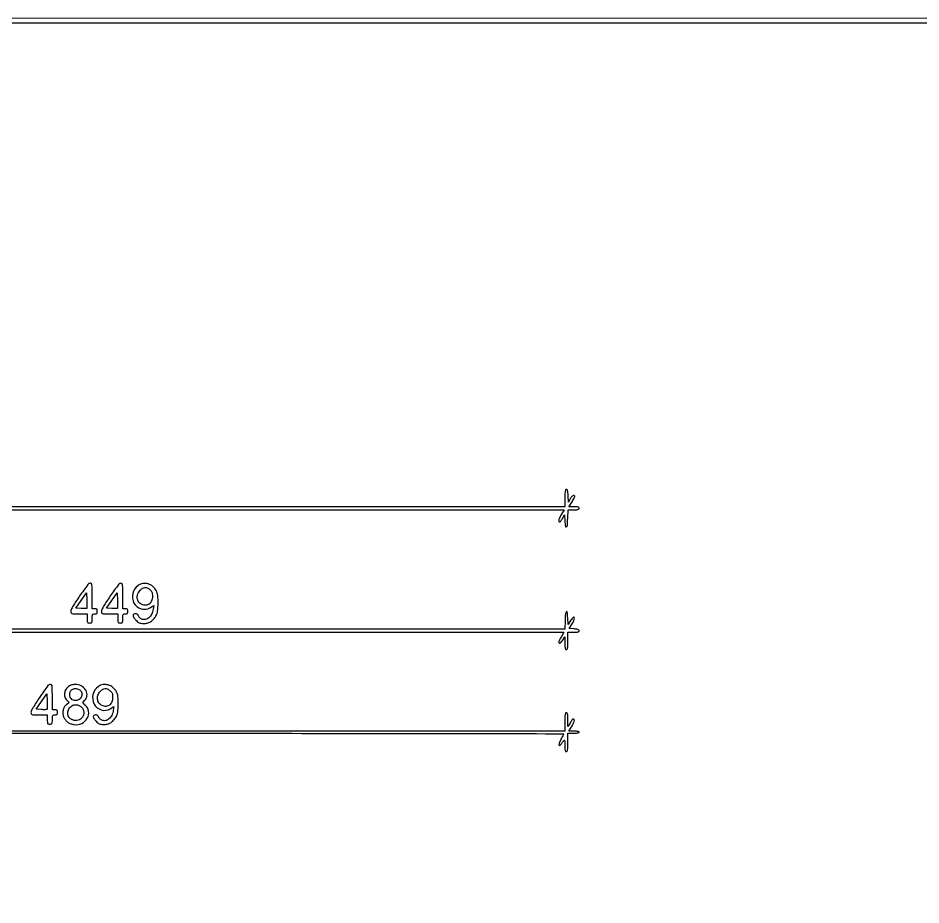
# Model space of a CAD drawing. Extents: x 0 to 836, y 5 to 589.
# Drawn here: x 656.6 to 731.4, y 515.2 to 588.7 of the extents above; entities that cross this region are included whole.
import ezdxf

# ---------------------------------------------------------------- set-up
doc = ezdxf.new("R2010")
doc.units = 0
doc.header["$MEASUREMENT"] = 0

msp = doc.modelspace()

# ---------------------------------------------------------------- linework, layer by layer
for points in [[(201.712326, 537.783562, -0.000001), (217.055896, 537.76491, -0.426088)], [(546.957638, 269.095817, -0.000001), (546.976289, 285.583213, -0.415883)], [(835.446278, 121.592707, -0.000059), (835.429914, 203.53197, -0.00002), (835.42504, 321.569549), (835.424938, 588.3084), (835.769253, 588.3084, 0.013775), (835.969061, 588.313906, 0.121919), (836.052736, 588.339582, 0.232745), (836.087862, 588.394014, 0.064289), (836.086534, 588.49875), (836.0595, 588.6891), (420.497259, 588.710259, 0.000013), (261.145696, 588.714318, 0.000021), (126.989856, 588.708632)], [(718.0002, 320.588723, -0.000011), (717.997333, 194.273324, -0.000202)], [(604.852986, 529.408162, -0.000002), (620.423836, 529.389509, -0.550615)], [(238.738155, 529.614638, -0.000002), (224.300981, 529.63329, -0.415836)], [(308.18842, 529.408162, -0.000002), (322.638019, 529.38951, -0.415836)], [(531.796111, 538.074638, -0.000002), (517.6951, 538.093291, -0.426056)], [(413.368417, 538.074638, -0.000002), (399.676779, 538.093291, -0.415815)], [(693.315638, 481.579418, -0.000002), (693.334294, 494.031443, -0.550517)], [(336.166934, 548.220763, -0.000002), (326.827688, 548.233536, -0.413812)], [(693.109162, 421.684687, -0.000002), (693.090507, 409.236574, -0.415775)], [(620.7948, 529.4268), (661.32525, 529.4268, -0.000147), (676.864634, 529.422241, -0.000245), (689.941022, 529.408162, -0.000003), (701.809045, 529.389505, -0.550493), (701.825544, 529.36335, -0.005811), (701.804993, 529.321374, -0.000383), (701.744219, 529.20104, -0.000554), (701.671508, 529.057739, -0.000414), (701.591038, 528.899906, 0.018282), (701.517479, 528.741921, 0.027125), (701.46586, 528.598266, 0.025584), (701.437399, 528.481742, 0.248378), (701.451861, 528.434739, 0.275435), (701.504465, 528.421427, 0.127251), (701.567152, 528.459245, 0.04344), (701.657003, 528.568554, 0.006451), (701.815475, 528.806122, -0.140256), (701.864388, 528.848739, -0.462508), (701.898292, 528.833256, -0.061481), (701.915468, 528.722011, -0.005245), (701.921225, 528.43275, 0.010172), (701.92919, 528.165111, 0.04862), (701.951589, 528.014104, 0.108379), (701.991544, 527.933528, 0.22744), (702.0531, 527.904, 0.273642), (702.117123, 527.941875, 0.084509), (702.155325, 528.05205, 0.035355), (702.1752, 528.261814, 0.005946), (702.18, 528.6654), (702.18, 529.4268), (702.6453, 529.4268, 0.017105), (702.823666, 529.432904, 0.027868), (702.973918, 529.451651, 0.026982), (703.085891, 529.478319, 0.332234), (703.1106, 529.5114, 0.322621), (703.086847, 529.54438, 0.031364), (702.986131, 529.571149, 0.03048), (702.849295, 529.589892, 0.018798), (702.686877, 529.596), (702.263153, 529.596), (702.521575, 530.053898, 0.013355), (702.631484, 530.261403, 0.038063), (702.692731, 530.412853, 0.059741), (702.712746, 530.51756, 0.278577), (702.68587, 530.569969, 0.076687), (702.614257, 530.600289, 0.251534), (702.56605, 530.588215, 0.069626), (702.513271, 530.524721, 0.002903), (702.359278, 530.2728), (702.180632, 529.9767), (702.180316, 530.54775, 0.008923), (702.174918, 530.841115, 0.04577), (702.154203, 531.002422, 0.10575), (702.115109, 531.087684, 0.236826), (702.0531, 531.1188, 0.273642), (701.989077, 531.080925, 0.084509), (701.950875, 530.97075, 0.035355), (701.931, 530.760986, 0.005946), (701.9262, 530.3574), (701.9262, 529.596), (661.402077, 529.596), (620.877953, 529.596)], [(604.231838, 387.151416, -0.000003), (604.250494, 398.693431, -0.41574)], [(624.386963, 547.911742, -0.000008), (634.425797, 547.933006, -0.000377)], [(420.2505, 588.3084), (835.2558, 588.3084), (835.2558, 342.125004), (835.2558, 95.941608), (834.226362, 95.917854, 0.005656), (833.744752, 95.901288, 0.018842), (833.42937, 95.874932, 0.021618), (833.219886, 95.840203, 0.266746), (833.161812, 95.78835, 0.435089), (833.190699, 95.735497, 0.036882), (833.361226, 95.705153, 0.021253), (833.660636, 95.687207, 0.004341), (834.19125, 95.6826), (835.2558, 95.6826), (835.2558, 75.251752), (835.2558, 54.820903), (766.24335, 54.799702), (697.2309, 54.7785), (697.209608, 29.96955), (697.188315, 5.1606), (351.216758, 5.1606)], [(646.486594, 547.949268, -0.000148), (663.102839, 547.9542), (701.857678, 547.9542), (701.638139, 547.579585, 0.022251), (701.502186, 547.321976, 0.053466), (701.431485, 547.118406, 0.105612), (701.429284, 546.988876, 0.358625), (701.489878, 546.939, 0.209335), (701.526289, 546.954943, 0.022051), (701.587621, 547.027569, 0.024308), (701.655522, 547.125015, 0.017141), (701.722528, 547.240512), (701.8839, 547.542025), (701.9262, 547.027579, 0.015331), (701.978829, 546.562575, 0.595226), (702.056852, 546.533772, 0.196334), (702.132108, 546.684569, 0.0103), (702.162144, 547.234588), (702.186587, 547.9542), (702.648594, 547.9542, 0.012253), (702.879173, 547.959852, 0.054817), (703.012449, 547.981159, 0.118676), (703.083943, 548.020618, 0.210594), (703.1106, 548.0811, 0.200085), (703.085672, 548.140899, 0.122843), (703.01908, 548.180493, 0.058951), (702.89609, 548.202138, 0.014109), (702.688382, 548.208), (702.266164, 548.208), (702.519182, 548.619207, 0.005568), (702.705578, 548.929837, 0.071916), (702.756311, 549.054769, 0.322236), (702.73263, 549.113834, 0.14246), (702.647473, 549.1386, 0.154657), (702.589335, 549.120177, 0.042934), (702.515256, 549.057833, 0.039003), (702.4392, 548.968886, 0.032366), (702.372523, 548.86365), (702.2223, 548.5887), (702.197113, 549.11745, 0.011248), (702.17905, 549.374737, 0.045136), (702.150404, 549.529694, 0.089857), (702.108444, 549.616062, 0.239244), (702.049063, 549.6462, 0.277003), (701.988005, 549.609562, 0.080338), (701.950964, 549.501262, 0.035677), (701.931149, 549.299511, 0.006644), (701.9262, 548.9271), (701.9262, 548.208), (663.254949, 548.208, -0.000065), (638.942376, 548.211155, -0.000894)], [(718.164575, 211.571705, 0.000026), (718.1694, 303.889409)], [(627.3936, 537.8022), (664.621166, 537.8022), (701.848732, 537.8022), (701.633666, 537.435217, 0.010753), (701.551312, 537.287498, 0.013531), (701.481776, 537.147155, 0.011674), (701.429892, 537.027654, 0.096868), (701.4186, 536.969917, 0.204312), (701.450473, 536.895173, 0.325235), (701.516385, 536.88617, 0.09901), (701.622078, 536.973493, 0.028332), (701.747267, 537.14655), (701.92335, 537.4215), (701.924775, 536.89275, 0.010038), (701.930893, 536.624114, 0.04885), (701.952188, 536.473513, 0.11021), (701.991613, 536.393461, 0.227201), (702.0531, 536.364, 0.266366), (702.116717, 536.400479, 0.088943), (702.155118, 536.505, 0.037256), (702.175125, 536.704014, 0.00643), (702.18, 537.0831), (702.18, 537.8022), (702.6453, 537.8022, 0.012479), (702.873342, 537.807892, 0.051915), (703.009101, 537.828917, 0.108465), (703.083393, 537.86698, 0.223945), (703.1106, 537.924679, 0.214386), (703.084887, 537.981891, 0.09703), (703.012561, 538.02452, 0.053321), (702.886385, 538.054408, 0.0163), (702.690908, 538.072729), (702.271216, 538.0983), (702.528295, 538.510483, 0.028634), (702.710481, 538.843646, 0.225689), (702.710347, 539.01507, 0.529954), (702.611462, 539.03016, 0.037702), (702.404541, 538.770165), (702.188759, 538.452612), (702.163229, 538.994556, 0.015371), (702.126055, 539.471345, 0.629433), (702.050616, 539.497919, 0.179267), (701.974852, 539.333222, 0.010609), (701.944056, 538.775612), (701.919613, 538.056), (664.690867, 538.056), (627.462122, 538.056)]]:
    msp.add_lwpolyline(points, format="xyb")
for points in [[(661.717761, 540.806193, 0.007362), (661.413358, 540.356299, 0.013352), (661.179841, 539.978337, 0.012012), (661.013721, 539.676203, 0.120245), (660.9798, 539.537193, 0.092874), (661.002863, 539.414099, 0.227966), (661.068409, 539.352781, 0.071609), (661.215339, 539.328942, 0.004467), (661.6566, 539.325), (662.3334, 539.325), (662.3334, 538.9443, 0.012699), (662.339159, 538.717582, 0.114574), (662.3663, 538.62282, 0.210352), (662.425888, 538.577611, 0.058662), (662.5449, 538.5636, 0.058662), (662.663912, 538.577611, 0.210352), (662.7235, 538.62282, 0.114574), (662.750641, 538.717582, 0.012699), (662.7564, 538.9443, -0.012699), (662.762159, 539.171018, -0.114574), (662.7893, 539.26578, -0.210352), (662.848888, 539.310989, -0.058662), (662.9679, 539.325, 0.045527), (663.075216, 539.334792, 0.152009), (663.1371, 539.3673, 0.152009), (663.169608, 539.429184, 0.045527), (663.1794, 539.5365, 0.045527), (663.169608, 539.643816, 0.152009), (663.1371, 539.7057, 0.152009), (663.075216, 539.738208, 0.045527), (662.9679, 539.748), (662.7564, 539.748), (662.7564, 540.8055, 0.010163), (662.737669, 541.726994, 0.402164), (662.603589, 541.855818, 0.239335), (662.391227, 541.748168, 0.005555)], [(664.255761, 540.806193, 0.007362), (663.951358, 540.356299, 0.013352), (663.717841, 539.978337, 0.012012), (663.551721, 539.676203, 0.120245), (663.5178, 539.537193, 0.092874), (663.540863, 539.414099, 0.227966), (663.606409, 539.352781, 0.071609), (663.753339, 539.328942, 0.004467), (664.1946, 539.325), (664.8714, 539.325), (664.8714, 538.9443, 0.012699), (664.877159, 538.717582, 0.114574), (664.9043, 538.62282, 0.210352), (664.963888, 538.577611, 0.058662), (665.0829, 538.5636, 0.058662), (665.201912, 538.577611, 0.210352), (665.2615, 538.62282, 0.114574), (665.288641, 538.717582, 0.012699), (665.2944, 538.9443, -0.012699), (665.300159, 539.171018, -0.114574), (665.3273, 539.26578, -0.210352), (665.386888, 539.310989, -0.058662), (665.5059, 539.325, 0.045527), (665.613216, 539.334792, 0.152009), (665.6751, 539.3673, 0.152009), (665.707608, 539.429184, 0.045527), (665.7174, 539.5365, 0.045527), (665.707608, 539.643816, 0.152009), (665.6751, 539.7057, 0.152009), (665.613216, 539.738208, 0.045527), (665.5059, 539.748), (665.2944, 539.748), (665.2944, 540.8055, 0.010163), (665.275669, 541.726994, 0.402164), (665.141589, 541.855818, 0.239335), (664.929227, 541.748168, 0.005555)], [(666.566404, 541.678586, 0.188759), (666.11752, 541.024223, 0.180396), (666.221209, 540.223777, 0.199234), (666.806323, 539.739183, 0.210904), (667.544423, 539.826183), (667.855859, 540.009935), (667.805696, 539.700819, -0.071214), (667.676522, 539.28772, -0.105821), (667.446113, 538.988444, -0.133073), (667.155262, 538.851787, -0.151692), (666.851047, 538.890458, -0.049128), (666.763657, 538.941158, -0.042152), (666.682864, 539.010341, -0.044207), (666.619972, 539.086534, -0.086696), (666.58738, 539.157838, 0.08419), (666.555357, 539.228829, 0.095531), (666.502789, 539.28173, 0.088381), (666.430748, 539.314056, 0.061447), (666.342033, 539.325, 0.133082), (666.19938, 539.286347, 0.285943), (666.14838, 539.189464, 0.133017), (666.204457, 539.029382, 0.031957), (666.379706, 538.80604, 0.031825), (666.521755, 538.66609, 0.075144), (666.647036, 538.586788, 0.071526), (666.793992, 538.545879, 0.026746), (667.007952, 538.529755, 0.06371), (667.32345, 538.563168, 0.079209), (667.595875, 538.67542, 0.074413), (667.832275, 538.873524, 0.048802), (668.041185, 539.161724, 0.101117), (668.175066, 539.554955, 0.029258), (668.218931, 540.198024, 0.02942), (668.187135, 540.843546, 0.096872), (668.061234, 541.248853, 0.096072), (667.774855, 541.598766, 0.103728), (667.385612, 541.804711, 0.107938), (666.959191, 541.832419, 0.112028)], [(662.304199, 539.775199, -0.185124), (662.273615, 539.761567, -0.007561), (662.150912, 539.756894, -0.012318), (662.002705, 539.757143, -0.008332), (661.833893, 539.764404), (661.400277, 539.7903), (661.845689, 540.43375), (662.2911, 541.077199), (662.315995, 540.444545, -0.005621), (662.322882, 540.199423, -0.008617), (662.322799, 539.986954, -0.003925), (662.318228, 539.807534, -0.190267)], [(664.842199, 539.775199, -0.185124), (664.811615, 539.761567, -0.007561), (664.688912, 539.756894, -0.012318), (664.540705, 539.757143, -0.008332), (664.371893, 539.764404), (663.938277, 539.7903), (664.383689, 540.43375), (664.8291, 541.077199), (664.853995, 540.444545, -0.005621), (664.860882, 540.199423, -0.008617), (664.860799, 539.986954, -0.003925), (664.856228, 539.807534, -0.190267)], [(667.524891, 541.34926, -0.046524), (667.639921, 541.240039, -0.087942), (667.705788, 541.130871, -0.070477), (667.738354, 540.989707, -0.021505), (667.7478, 540.770172, -0.091023), (667.679926, 540.400423, -0.137344), (667.486567, 540.138582, -0.15282), (667.202376, 540.032115, -0.121259), (666.87855, 540.093113, -0.130307), (666.619495, 540.30548, -0.124874), (666.494472, 540.621703, -0.118756), (666.532596, 540.972135, -0.110605), (666.726092, 541.277308, -0.050987), (666.934887, 541.447368, -0.123571), (667.121334, 541.512427, -0.130223), (667.310041, 541.480198, -0.059664)], [(658.418361, 532.430793, 0.007362), (658.113958, 531.980899, 0.013352), (657.880441, 531.602937, 0.012012), (657.714321, 531.300803, 0.120245), (657.6804, 531.161793, 0.092874), (657.703463, 531.038699, 0.227966), (657.769009, 530.977381, 0.071609), (657.915939, 530.953542, 0.004467), (658.3572, 530.9496), (659.034, 530.9496), (659.034, 530.5689, 0.012699), (659.039759, 530.342182, 0.114574), (659.0669, 530.24742, 0.210352), (659.126488, 530.202211, 0.058662), (659.2455, 530.1882, 0.058662), (659.364512, 530.202211, 0.210352), (659.4241, 530.24742, 0.114574), (659.451241, 530.342182, 0.012699), (659.457, 530.5689, -0.012699), (659.462759, 530.795618, -0.114574), (659.4899, 530.89038, -0.210352), (659.549488, 530.935589, -0.058662), (659.6685, 530.9496, 0.045527), (659.775816, 530.959392, 0.152009), (659.8377, 530.9919, 0.152009), (659.870208, 531.053784, 0.045527), (659.88, 531.1611, 0.045527), (659.870208, 531.268416, 0.152009), (659.8377, 531.3303, 0.152009), (659.775816, 531.362808, 0.045527), (659.6685, 531.3726), (659.457, 531.3726), (659.457, 532.4301, 0.010163), (659.438269, 533.351594, 0.402164), (659.304189, 533.480418, 0.239335), (659.091827, 533.372768, 0.005555)], [(663.267004, 533.303186, 0.188759), (662.81812, 532.648823, 0.180396), (662.921809, 531.848377, 0.199234), (663.506923, 531.363783, 0.210904), (664.245023, 531.450783), (664.556459, 531.634535), (664.506296, 531.325419, -0.071214), (664.377122, 530.91232, -0.105821), (664.146713, 530.613044, -0.133073), (663.855862, 530.476387, -0.151692), (663.551647, 530.515058, -0.049128), (663.464257, 530.565758, -0.042152), (663.383464, 530.634941, -0.044207), (663.320572, 530.711134, -0.086696), (663.28798, 530.782438, 0.08419), (663.255957, 530.853429, 0.095531), (663.203389, 530.90633, 0.088381), (663.131348, 530.938656, 0.061447), (663.042633, 530.9496, 0.133082), (662.89998, 530.910947, 0.285943), (662.84898, 530.814064, 0.133017), (662.905057, 530.653982, 0.031957), (663.080306, 530.43064, 0.031825), (663.222355, 530.29069, 0.075144), (663.347636, 530.211388, 0.071526), (663.494592, 530.170479, 0.026746), (663.708552, 530.154355, 0.06371), (664.02405, 530.187768, 0.079209), (664.296475, 530.30002, 0.074413), (664.532875, 530.498124, 0.048802), (664.741785, 530.786324, 0.101117), (664.875666, 531.179555, 0.029258), (664.919531, 531.822624, 0.02942), (664.887735, 532.468146, 0.096872), (664.761834, 532.873453, 0.096072), (664.475455, 533.223366, 0.103728), (664.086212, 533.429311, 0.107938), (663.659791, 533.457019, 0.112028)], [(660.876177, 533.360504, 0.110627), (660.615054, 533.125199, 0.108997), (660.47751, 532.799754, 0.112195), (660.491587, 532.454328, 0.123117), (660.654729, 532.162112), (660.837257, 531.96782), (660.615574, 531.793444, 0.096885), (660.437698, 531.586962, 0.083036), (660.338564, 531.317273, 0.079658), (660.330353, 531.019648, 0.078554), (660.415376, 530.732829, 0.057675), (660.559628, 530.502841, 0.074404), (660.742373, 530.33367, 0.069519), (660.976793, 530.217672, 0.043155), (661.2759, 530.146239, 0.150165), (661.894477, 530.239682, 0.153598), (662.347297, 530.663938, 0.164695), (662.457402, 531.246874, 0.172586), (662.187309, 531.763676), (661.967734, 531.967172), (662.150567, 532.161788, 0.162084), (662.323946, 532.537041, 0.147802), (662.246572, 532.957383, 0.131769), (661.93591, 533.299297, 0.120047), (661.484656, 533.455009, 0.027879), (661.308935, 533.461615, 0.033992), (661.144994, 533.447461, 0.037167), (660.998744, 533.413467, 0.052649)], [(661.722376, 533.017503, -0.174417), (661.890315, 532.779469, -0.157072), (661.877444, 532.477029, -0.149383), (661.687998, 532.228189, -0.157155), (661.395731, 532.134, -0.087141), (661.195813, 532.169109, -0.106098), (661.03502, 532.269714, -0.107921), (660.931526, 532.425872, -0.092836), (660.8952, 532.619831, -0.125266), (660.967674, 532.90457, -0.157327), (661.163946, 533.091204, -0.151715), (661.438277, 533.131824, -0.11472)], [(664.225491, 532.97386, -0.046524), (664.340521, 532.864639, -0.087942), (664.406388, 532.755471, -0.070477), (664.438954, 532.614307, -0.021505), (664.4484, 532.394772, -0.091023), (664.380526, 532.025023, -0.137344), (664.187167, 531.763182, -0.15282), (663.902976, 531.656715, -0.121259), (663.57915, 531.717713, -0.130307), (663.320095, 531.93008, -0.124874), (663.195072, 532.246303, -0.118756), (663.233196, 532.596735, -0.110605), (663.426692, 532.901908, -0.050987), (663.635487, 533.071968, -0.123571), (663.821934, 533.137027, -0.130223), (664.010641, 533.104798, -0.059664)], [(659.004799, 531.399799, -0.185124), (658.974215, 531.386167, -0.007561), (658.851512, 531.381494, -0.012318), (658.703305, 531.381743, -0.008332), (658.534493, 531.389004), (658.100877, 531.4149), (658.546289, 532.05835), (658.9917, 532.701799), (659.016595, 532.069145, -0.005621), (659.023482, 531.824023, -0.008617), (659.023399, 531.611554, -0.003925), (659.018828, 531.432134, -0.190267)], [(661.871945, 531.587945, -0.171965), (662.063569, 531.18593, -0.178056), (661.955559, 530.759761, -0.175695), (661.595343, 530.501335, -0.16836), (661.145767, 530.527939, -0.034572), (661.041401, 530.579884, -0.03036), (660.940336, 530.647792, -0.031589), (660.856582, 530.720584, -0.075329), (660.807367, 530.786441, -0.134578), (660.731761, 531.118535, -0.122953), (660.83176, 531.455634, -0.123709), (661.077768, 531.704698, -0.137203), (661.4028, 531.7956, -0.05569), (661.526437, 531.781786, -0.048581), (661.650099, 531.740859, -0.047034), (661.767344, 531.675169, -0.045205)]]:
    msp.add_lwpolyline(points, format="xyb", close=True)

doc.saveas('drawing.dxf')
